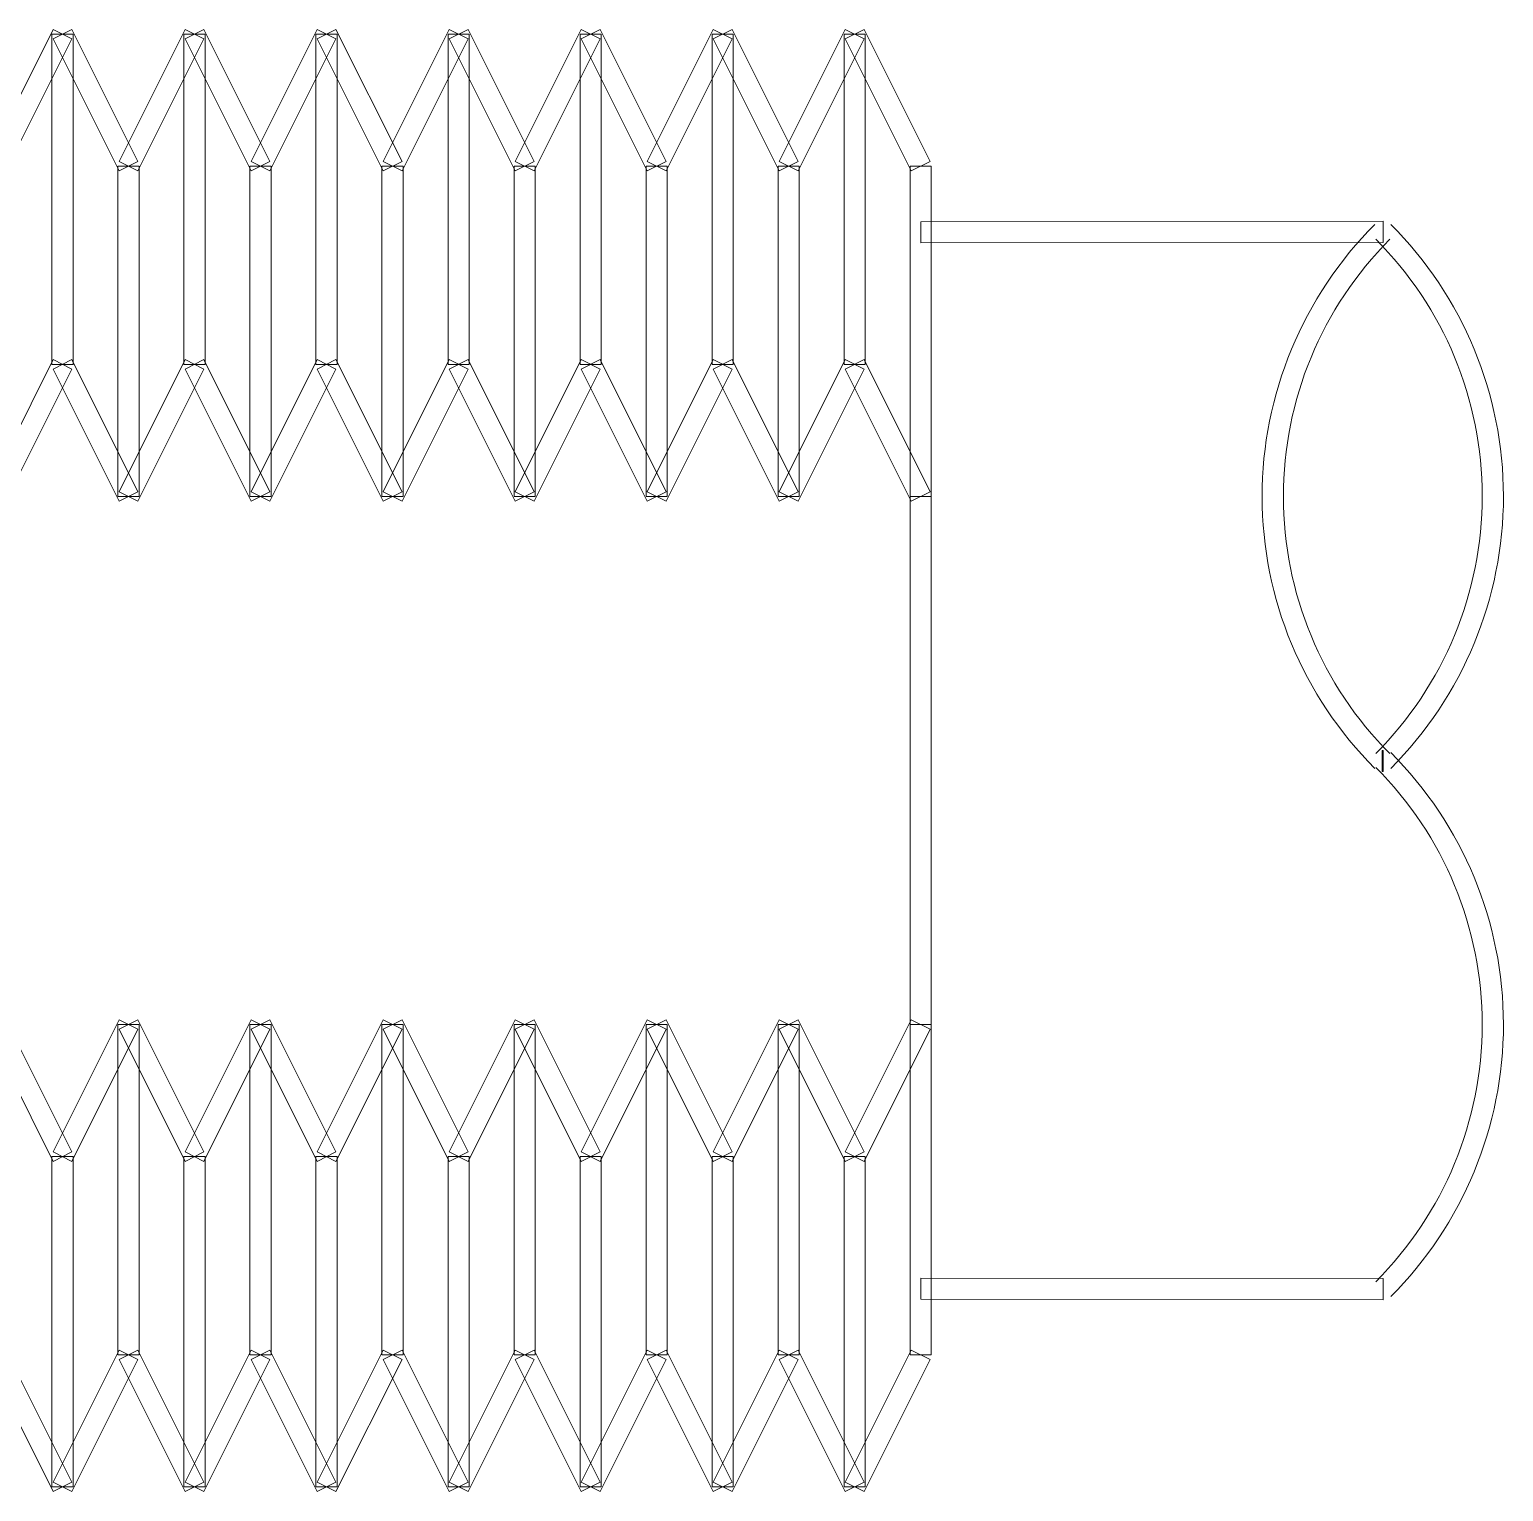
# Model space of a CAD drawing. Header units: millimetres. Extents: x -69 to 39, y -9 to 54.
# Drawn here: x 24.9 to 39.08, y -1.63 to 12.43 of the extents above; entities that cross this region are included whole.
import ezdxf

# ---------------------------------------------------------------- set-up
doc = ezdxf.new("R2010")
doc.units = ezdxf.units.MM
doc.header["$MEASUREMENT"] = 0
doc.layers.add('PG_SILKSCREEN_TOP', color=7, linetype='Continuous')

msp = doc.modelspace()

# ---------------------------------------------------------------- linework, layer by layer
at = {"layer": 'PG_SILKSCREEN_TOP', "lineweight": 9}
for points, knots in [([(24.6774, 11.0701), (24.6774, 11.0701), (24.4956, 11.161), (24.4956, 11.161), (24.4956, 11.161), (24.4956, 11.161), (25.1306, 12.431), (25.1306, 12.431), (25.1306, 12.431), (25.1306, 12.431), (25.3124, 12.3401), (25.3124, 12.3401), (25.3124, 12.3401), (25.3124, 12.3401), (24.6774, 11.0701), (24.6774, 11.0701)], [0, 0, 0, 0, 0.25, 0.25, 0.25, 0.25, 0.5, 0.5, 0.5, 0.5, 0.75, 0.75, 0.75, 0.75, 1, 1, 1, 1]), ([(25.3231, 9.2105), (25.3231, 9.2105), (25.1199, 9.2105), (25.1199, 9.2105), (25.1199, 9.2105), (25.1199, 9.2105), (25.1199, 12.3855), (25.1199, 12.3855), (25.1199, 12.3855), (25.1199, 12.3855), (25.3231, 12.3855), (25.3231, 12.3855), (25.3231, 12.3855), (25.3231, 12.3855), (25.3231, 9.2105), (25.3231, 9.2105)], [0, 0, 0, 0, 0.25, 0.25, 0.25, 0.25, 0.5, 0.5, 0.5, 0.5, 0.75, 0.75, 0.75, 0.75, 1, 1, 1, 1]), ([(25.1306, 12.3401), (25.1306, 12.3401), (25.3124, 12.431), (25.3124, 12.431), (25.3124, 12.431), (25.3124, 12.431), (25.9474, 11.161), (25.9474, 11.161), (25.9474, 11.161), (25.9474, 11.161), (25.7656, 11.0701), (25.7656, 11.0701), (25.7656, 11.0701), (25.7656, 11.0701), (25.1306, 12.3401), (25.1306, 12.3401)], [0, 0, 0, 0, 0.25, 0.25, 0.25, 0.25, 0.5, 0.5, 0.5, 0.5, 0.75, 0.75, 0.75, 0.75, 1, 1, 1, 1]), ([(25.9474, 11.0701), (25.9474, 11.0701), (25.7656, 11.161), (25.7656, 11.161), (25.7656, 11.161), (25.7656, 11.161), (26.4006, 12.431), (26.4006, 12.431), (26.4006, 12.431), (26.4006, 12.431), (26.5824, 12.3401), (26.5824, 12.3401), (26.5824, 12.3401), (26.5824, 12.3401), (25.9474, 11.0701), (25.9474, 11.0701)], [0, 0, 0, 0, 0.25, 0.25, 0.25, 0.25, 0.5, 0.5, 0.5, 0.5, 0.75, 0.75, 0.75, 0.75, 1, 1, 1, 1]), ([(26.5931, 9.2105), (26.5931, 9.2105), (26.3899, 9.2105), (26.3899, 9.2105), (26.3899, 9.2105), (26.3899, 9.2105), (26.3899, 12.3855), (26.3899, 12.3855), (26.3899, 12.3855), (26.3899, 12.3855), (26.5931, 12.3855), (26.5931, 12.3855), (26.5931, 12.3855), (26.5931, 12.3855), (26.5931, 9.2105), (26.5931, 9.2105)], [0, 0, 0, 0, 0.25, 0.25, 0.25, 0.25, 0.5, 0.5, 0.5, 0.5, 0.75, 0.75, 0.75, 0.75, 1, 1, 1, 1]), ([(26.4006, 12.3401), (26.4006, 12.3401), (26.5824, 12.431), (26.5824, 12.431), (26.5824, 12.431), (26.5824, 12.431), (27.2174, 11.161), (27.2174, 11.161), (27.2174, 11.161), (27.2174, 11.161), (27.0356, 11.0701), (27.0356, 11.0701), (27.0356, 11.0701), (27.0356, 11.0701), (26.4006, 12.3401), (26.4006, 12.3401)], [0, 0, 0, 0, 0.25, 0.25, 0.25, 0.25, 0.5, 0.5, 0.5, 0.5, 0.75, 0.75, 0.75, 0.75, 1, 1, 1, 1]), ([(27.6706, 12.431), (27.6706, 12.431), (27.8524, 12.3401), (27.8524, 12.3401), (27.8524, 12.3401), (27.8524, 12.3401), (27.2174, 11.0701), (27.2174, 11.0701), (27.2174, 11.0701), (27.2174, 11.0701), (27.0356, 11.161), (27.0356, 11.161), (27.0356, 11.161), (27.0356, 11.161), (27.6706, 12.431), (27.6706, 12.431)], [0, 0, 0, 0, 0.25, 0.25, 0.25, 0.25, 0.5, 0.5, 0.5, 0.5, 0.75, 0.75, 0.75, 0.75, 1, 1, 1, 1]), ([(27.6599, 12.3855), (27.6599, 12.3855), (27.8631, 12.3855), (27.8631, 12.3855), (27.8631, 12.3855), (27.8631, 12.3855), (27.8631, 9.2105), (27.8631, 9.2105), (27.8631, 9.2105), (27.8631, 9.2105), (27.6599, 9.2105), (27.6599, 9.2105), (27.6599, 9.2105), (27.6599, 9.2105), (27.6599, 12.3855), (27.6599, 12.3855)], [0, 0, 0, 0, 0.25, 0.25, 0.25, 0.25, 0.5, 0.5, 0.5, 0.5, 0.75, 0.75, 0.75, 0.75, 1, 1, 1, 1]), ([(28.4874, 11.161), (28.4874, 11.161), (28.3056, 11.0701), (28.3056, 11.0701), (28.3056, 11.0701), (28.3056, 11.0701), (27.6706, 12.3401), (27.6706, 12.3401), (27.6706, 12.3401), (27.6706, 12.3401), (27.8524, 12.431), (27.8524, 12.431), (27.8524, 12.431), (27.8524, 12.431), (28.4874, 11.161), (28.4874, 11.161)], [0, 0, 0, 0, 0.25, 0.25, 0.25, 0.25, 0.5, 0.5, 0.5, 0.5, 0.75, 0.75, 0.75, 0.75, 1, 1, 1, 1]), ([(28.4874, 11.0701), (28.4874, 11.0701), (28.3056, 11.161), (28.3056, 11.161), (28.3056, 11.161), (28.3056, 11.161), (28.9406, 12.431), (28.9406, 12.431), (28.9406, 12.431), (28.9406, 12.431), (29.1224, 12.3401), (29.1224, 12.3401), (29.1224, 12.3401), (29.1224, 12.3401), (28.4874, 11.0701), (28.4874, 11.0701)], [0, 0, 0, 0, 0.25, 0.25, 0.25, 0.25, 0.5, 0.5, 0.5, 0.5, 0.75, 0.75, 0.75, 0.75, 1, 1, 1, 1]), ([(28.9299, 12.3855), (28.9299, 12.3855), (29.1331, 12.3855), (29.1331, 12.3855), (29.1331, 12.3855), (29.1331, 12.3855), (29.1331, 9.2105), (29.1331, 9.2105), (29.1331, 9.2105), (29.1331, 9.2105), (28.9299, 9.2105), (28.9299, 9.2105), (28.9299, 9.2105), (28.9299, 9.2105), (28.9299, 12.3855), (28.9299, 12.3855)], [0, 0, 0, 0, 0.25, 0.25, 0.25, 0.25, 0.5, 0.5, 0.5, 0.5, 0.75, 0.75, 0.75, 0.75, 1, 1, 1, 1]), ([(28.9406, 12.3401), (28.9406, 12.3401), (29.1224, 12.431), (29.1224, 12.431), (29.1224, 12.431), (29.1224, 12.431), (29.7574, 11.161), (29.7574, 11.161), (29.7574, 11.161), (29.7574, 11.161), (29.5756, 11.0701), (29.5756, 11.0701), (29.5756, 11.0701), (29.5756, 11.0701), (28.9406, 12.3401), (28.9406, 12.3401)], [0, 0, 0, 0, 0.25, 0.25, 0.25, 0.25, 0.5, 0.5, 0.5, 0.5, 0.75, 0.75, 0.75, 0.75, 1, 1, 1, 1]), ([(29.7574, 11.0701), (29.7574, 11.0701), (29.5756, 11.161), (29.5756, 11.161), (29.5756, 11.161), (29.5756, 11.161), (30.2106, 12.431), (30.2106, 12.431), (30.2106, 12.431), (30.2106, 12.431), (30.3924, 12.3401), (30.3924, 12.3401), (30.3924, 12.3401), (30.3924, 12.3401), (29.7574, 11.0701), (29.7574, 11.0701)], [0, 0, 0, 0, 0.25, 0.25, 0.25, 0.25, 0.5, 0.5, 0.5, 0.5, 0.75, 0.75, 0.75, 0.75, 1, 1, 1, 1]), ([(30.1999, 12.3855), (30.1999, 12.3855), (30.4031, 12.3855), (30.4031, 12.3855), (30.4031, 12.3855), (30.4031, 12.3855), (30.4031, 9.2105), (30.4031, 9.2105), (30.4031, 9.2105), (30.4031, 9.2105), (30.1999, 9.2105), (30.1999, 9.2105), (30.1999, 9.2105), (30.1999, 9.2105), (30.1999, 12.3855), (30.1999, 12.3855)], [0, 0, 0, 0, 0.25, 0.25, 0.25, 0.25, 0.5, 0.5, 0.5, 0.5, 0.75, 0.75, 0.75, 0.75, 1, 1, 1, 1]), ([(30.2106, 12.3401), (30.2106, 12.3401), (30.3924, 12.431), (30.3924, 12.431), (30.3924, 12.431), (30.3924, 12.431), (31.0274, 11.161), (31.0274, 11.161), (31.0274, 11.161), (31.0274, 11.161), (30.8456, 11.0701), (30.8456, 11.0701), (30.8456, 11.0701), (30.8456, 11.0701), (30.2106, 12.3401), (30.2106, 12.3401)], [0, 0, 0, 0, 0.25, 0.25, 0.25, 0.25, 0.5, 0.5, 0.5, 0.5, 0.75, 0.75, 0.75, 0.75, 1, 1, 1, 1]), ([(31.0274, 11.0701), (31.0274, 11.0701), (30.8456, 11.161), (30.8456, 11.161), (30.8456, 11.161), (30.8456, 11.161), (31.4806, 12.431), (31.4806, 12.431), (31.4806, 12.431), (31.4806, 12.431), (31.6624, 12.3401), (31.6624, 12.3401), (31.6624, 12.3401), (31.6624, 12.3401), (31.0274, 11.0701), (31.0274, 11.0701)], [0, 0, 0, 0, 0.25, 0.25, 0.25, 0.25, 0.5, 0.5, 0.5, 0.5, 0.75, 0.75, 0.75, 0.75, 1, 1, 1, 1]), ([(31.6731, 9.2105), (31.6731, 9.2105), (31.4699, 9.2105), (31.4699, 9.2105), (31.4699, 9.2105), (31.4699, 9.2105), (31.4699, 12.3855), (31.4699, 12.3855), (31.4699, 12.3855), (31.4699, 12.3855), (31.6731, 12.3855), (31.6731, 12.3855), (31.6731, 12.3855), (31.6731, 12.3855), (31.6731, 9.2105), (31.6731, 9.2105)], [0, 0, 0, 0, 0.25, 0.25, 0.25, 0.25, 0.5, 0.5, 0.5, 0.5, 0.75, 0.75, 0.75, 0.75, 1, 1, 1, 1]), ([(31.4806, 12.3401), (31.4806, 12.3401), (31.6624, 12.431), (31.6624, 12.431), (31.6624, 12.431), (31.6624, 12.431), (32.2974, 11.161), (32.2974, 11.161), (32.2974, 11.161), (32.2974, 11.161), (32.1156, 11.0701), (32.1156, 11.0701), (32.1156, 11.0701), (32.1156, 11.0701), (31.4806, 12.3401), (31.4806, 12.3401)], [0, 0, 0, 0, 0.25, 0.25, 0.25, 0.25, 0.5, 0.5, 0.5, 0.5, 0.75, 0.75, 0.75, 0.75, 1, 1, 1, 1]), ([(32.7506, 12.431), (32.7506, 12.431), (32.9324, 12.3401), (32.9324, 12.3401), (32.9324, 12.3401), (32.9324, 12.3401), (32.2974, 11.0701), (32.2974, 11.0701), (32.2974, 11.0701), (32.2974, 11.0701), (32.1156, 11.161), (32.1156, 11.161), (32.1156, 11.161), (32.1156, 11.161), (32.7506, 12.431), (32.7506, 12.431)], [0, 0, 0, 0, 0.25, 0.25, 0.25, 0.25, 0.5, 0.5, 0.5, 0.5, 0.75, 0.75, 0.75, 0.75, 1, 1, 1, 1]), ([(32.7399, 12.3855), (32.7399, 12.3855), (32.9431, 12.3855), (32.9431, 12.3855), (32.9431, 12.3855), (32.9431, 12.3855), (32.9431, 9.2105), (32.9431, 9.2105), (32.9431, 9.2105), (32.9431, 9.2105), (32.7399, 9.2105), (32.7399, 9.2105), (32.7399, 9.2105), (32.7399, 9.2105), (32.7399, 12.3855), (32.7399, 12.3855)], [0, 0, 0, 0, 0.25, 0.25, 0.25, 0.25, 0.5, 0.5, 0.5, 0.5, 0.75, 0.75, 0.75, 0.75, 1, 1, 1, 1]), ([(33.5674, 11.161), (33.5674, 11.161), (33.3856, 11.0701), (33.3856, 11.0701), (33.3856, 11.0701), (33.3856, 11.0701), (32.7506, 12.3401), (32.7506, 12.3401), (32.7506, 12.3401), (32.7506, 12.3401), (32.9324, 12.431), (32.9324, 12.431), (32.9324, 12.431), (32.9324, 12.431), (33.5674, 11.161), (33.5674, 11.161)], [0, 0, 0, 0, 0.25, 0.25, 0.25, 0.25, 0.5, 0.5, 0.5, 0.5, 0.75, 0.75, 0.75, 0.75, 1, 1, 1, 1]), ([(25.7549, 11.1155), (25.7549, 11.1155), (25.9581, 11.1155), (25.9581, 11.1155), (25.9581, 11.1155), (25.9581, 11.1155), (25.9581, 7.9405), (25.9581, 7.9405), (25.9581, 7.9405), (25.9581, 7.9405), (25.7549, 7.9405), (25.7549, 7.9405), (25.7549, 7.9405), (25.7549, 7.9405), (25.7549, 11.1155), (25.7549, 11.1155)], [0, 0, 0, 0, 0.25, 0.25, 0.25, 0.25, 0.5, 0.5, 0.5, 0.5, 0.75, 0.75, 0.75, 0.75, 1, 1, 1, 1]), ([(27.0249, 11.1155), (27.0249, 11.1155), (27.2281, 11.1155), (27.2281, 11.1155), (27.2281, 11.1155), (27.2281, 11.1155), (27.2281, 7.9405), (27.2281, 7.9405), (27.2281, 7.9405), (27.2281, 7.9405), (27.0249, 7.9405), (27.0249, 7.9405), (27.0249, 7.9405), (27.0249, 7.9405), (27.0249, 11.1155), (27.0249, 11.1155)], [0, 0, 0, 0, 0.25, 0.25, 0.25, 0.25, 0.5, 0.5, 0.5, 0.5, 0.75, 0.75, 0.75, 0.75, 1, 1, 1, 1]), ([(28.4981, 7.9405), (28.4981, 7.9405), (28.2949, 7.9405), (28.2949, 7.9405), (28.2949, 7.9405), (28.2949, 7.9405), (28.2949, 11.1155), (28.2949, 11.1155), (28.2949, 11.1155), (28.2949, 11.1155), (28.4981, 11.1155), (28.4981, 11.1155), (28.4981, 11.1155), (28.4981, 11.1155), (28.4981, 7.9405), (28.4981, 7.9405)], [0, 0, 0, 0, 0.25, 0.25, 0.25, 0.25, 0.5, 0.5, 0.5, 0.5, 0.75, 0.75, 0.75, 0.75, 1, 1, 1, 1]), ([(29.7681, 7.9405), (29.7681, 7.9405), (29.5649, 7.9405), (29.5649, 7.9405), (29.5649, 7.9405), (29.5649, 7.9405), (29.5649, 11.1155), (29.5649, 11.1155), (29.5649, 11.1155), (29.5649, 11.1155), (29.7681, 11.1155), (29.7681, 11.1155), (29.7681, 11.1155), (29.7681, 11.1155), (29.7681, 7.9405), (29.7681, 7.9405)], [0, 0, 0, 0, 0.25, 0.25, 0.25, 0.25, 0.5, 0.5, 0.5, 0.5, 0.75, 0.75, 0.75, 0.75, 1, 1, 1, 1]), ([(30.8349, 11.1155), (30.8349, 11.1155), (31.0381, 11.1155), (31.0381, 11.1155), (31.0381, 11.1155), (31.0381, 11.1155), (31.0381, 7.9405), (31.0381, 7.9405), (31.0381, 7.9405), (31.0381, 7.9405), (30.8349, 7.9405), (30.8349, 7.9405), (30.8349, 7.9405), (30.8349, 7.9405), (30.8349, 11.1155), (30.8349, 11.1155)], [0, 0, 0, 0, 0.25, 0.25, 0.25, 0.25, 0.5, 0.5, 0.5, 0.5, 0.75, 0.75, 0.75, 0.75, 1, 1, 1, 1]), ([(32.1049, 11.1155), (32.1049, 11.1155), (32.3081, 11.1155), (32.3081, 11.1155), (32.3081, 11.1155), (32.3081, 11.1155), (32.3081, 7.9405), (32.3081, 7.9405), (32.3081, 7.9405), (32.3081, 7.9405), (32.1049, 7.9405), (32.1049, 7.9405), (32.1049, 7.9405), (32.1049, 7.9405), (32.1049, 11.1155), (32.1049, 11.1155)], [0, 0, 0, 0, 0.25, 0.25, 0.25, 0.25, 0.5, 0.5, 0.5, 0.5, 0.75, 0.75, 0.75, 0.75, 1, 1, 1, 1]), ([(33.5781, -0.3145), (33.5781, -0.3145), (33.3749, -0.3145), (33.3749, -0.3145), (33.3749, -0.3145), (33.3749, -0.3145), (33.3749, 11.1155), (33.3749, 11.1155), (33.3749, 11.1155), (33.3749, 11.1155), (33.5781, 11.1155), (33.5781, 11.1155), (33.5781, 11.1155), (33.5781, 11.1155), (33.5781, -0.3145), (33.5781, -0.3145)], [0, 0, 0, 0, 0.25, 0.25, 0.25, 0.25, 0.5, 0.5, 0.5, 0.5, 0.75, 0.75, 0.75, 0.75, 1, 1, 1, 1]), ([(33.5781, 7.9405), (33.5781, 7.9405), (33.3749, 7.9405), (33.3749, 7.9405), (33.3749, 7.9405), (33.3749, 7.9405), (33.3749, 11.1155), (33.3749, 11.1155), (33.3749, 11.1155), (33.3749, 11.1155), (33.5781, 11.1155), (33.5781, 11.1155), (33.5781, 11.1155), (33.5781, 11.1155), (33.5781, 7.9405), (33.5781, 7.9405)], [0, 0, 0, 0, 0.25, 0.25, 0.25, 0.25, 0.5, 0.5, 0.5, 0.5, 0.75, 0.75, 0.75, 0.75, 1, 1, 1, 1]), ([(37.9257, 10.5865), (37.9257, 10.5865), (37.9259, 10.3833), (37.9259, 10.3833), (37.9259, 10.3833), (37.9259, 10.3833), (33.4766, 10.3789), (33.4766, 10.3789), (33.4766, 10.3789), (33.4766, 10.3789), (33.4764, 10.5821), (33.4764, 10.5821), (33.4764, 10.5821), (33.4764, 10.5821), (37.9257, 10.5865), (37.9257, 10.5865)], [0, 0, 0, 0, 0.25, 0.25, 0.25, 0.25, 0.5, 0.5, 0.5, 0.5, 0.75, 0.75, 0.75, 0.75, 1, 1, 1, 1]), ([(37.8454, 5.3243), (37.1515, 6.0173), (36.7614, 6.9575), (36.7607, 7.9381), (36.7607, 7.9381), (36.7601, 8.9188), (37.1523, 9.8628), (37.8453, 10.5567)], [0, 0, 0, 0, 0.5, 0.5, 0.5, 0.5, 1, 1, 1, 1]), ([(37.9976, 10.5567), (38.6915, 9.8638), (39.0817, 8.9236), (39.0823, 7.9429), (39.0823, 7.9429), (39.0829, 6.9623), (38.6907, 6.0183), (37.9977, 5.3244)], [0, 0, 0, 0, 0.5, 0.5, 0.5, 0.5, 1, 1, 1, 1]), ([(37.9891, 10.4131), (37.3333, 9.7565), (36.9652, 8.8663), (36.9658, 7.9384), (36.9658, 7.9384), (36.9664, 7.0104), (37.3324, 6.1239), (37.989, 5.4681)], [0, 0, 0, 0, 0.5, 0.5, 0.5, 0.5, 1, 1, 1, 1]), ([(37.8539, 5.468), (38.5097, 6.1246), (38.8778, 7.0147), (38.8772, 7.9427), (38.8772, 7.9427), (38.8766, 8.8706), (38.5106, 9.7572), (37.854, 10.413)], [0, 0, 0, 0, 0.5, 0.5, 0.5, 0.5, 1, 1, 1, 1]), ([(24.6774, 7.8951), (24.6774, 7.8951), (24.4956, 7.986), (24.4956, 7.986), (24.4956, 7.986), (24.4956, 7.986), (25.1306, 9.256), (25.1306, 9.256), (25.1306, 9.256), (25.1306, 9.256), (25.3124, 9.1651), (25.3124, 9.1651), (25.3124, 9.1651), (25.3124, 9.1651), (24.6774, 7.8951), (24.6774, 7.8951)], [0, 0, 0, 0, 0.25, 0.25, 0.25, 0.25, 0.5, 0.5, 0.5, 0.5, 0.75, 0.75, 0.75, 0.75, 1, 1, 1, 1]), ([(25.1306, 9.1651), (25.1306, 9.1651), (25.3124, 9.256), (25.3124, 9.256), (25.3124, 9.256), (25.3124, 9.256), (25.9474, 7.986), (25.9474, 7.986), (25.9474, 7.986), (25.9474, 7.986), (25.7656, 7.8951), (25.7656, 7.8951), (25.7656, 7.8951), (25.7656, 7.8951), (25.1306, 9.1651), (25.1306, 9.1651)], [0, 0, 0, 0, 0.25, 0.25, 0.25, 0.25, 0.5, 0.5, 0.5, 0.5, 0.75, 0.75, 0.75, 0.75, 1, 1, 1, 1]), ([(25.9474, 7.8951), (25.9474, 7.8951), (25.7656, 7.986), (25.7656, 7.986), (25.7656, 7.986), (25.7656, 7.986), (26.4006, 9.256), (26.4006, 9.256), (26.4006, 9.256), (26.4006, 9.256), (26.5824, 9.1651), (26.5824, 9.1651), (26.5824, 9.1651), (26.5824, 9.1651), (25.9474, 7.8951), (25.9474, 7.8951)], [0, 0, 0, 0, 0.25, 0.25, 0.25, 0.25, 0.5, 0.5, 0.5, 0.5, 0.75, 0.75, 0.75, 0.75, 1, 1, 1, 1]), ([(26.4006, 9.1651), (26.4006, 9.1651), (26.5824, 9.256), (26.5824, 9.256), (26.5824, 9.256), (26.5824, 9.256), (27.2174, 7.986), (27.2174, 7.986), (27.2174, 7.986), (27.2174, 7.986), (27.0356, 7.8951), (27.0356, 7.8951), (27.0356, 7.8951), (27.0356, 7.8951), (26.4006, 9.1651), (26.4006, 9.1651)], [0, 0, 0, 0, 0.25, 0.25, 0.25, 0.25, 0.5, 0.5, 0.5, 0.5, 0.75, 0.75, 0.75, 0.75, 1, 1, 1, 1]), ([(27.2174, 7.8951), (27.2174, 7.8951), (27.0356, 7.986), (27.0356, 7.986), (27.0356, 7.986), (27.0356, 7.986), (27.6706, 9.256), (27.6706, 9.256), (27.6706, 9.256), (27.6706, 9.256), (27.8524, 9.1651), (27.8524, 9.1651), (27.8524, 9.1651), (27.8524, 9.1651), (27.2174, 7.8951), (27.2174, 7.8951)], [0, 0, 0, 0, 0.25, 0.25, 0.25, 0.25, 0.5, 0.5, 0.5, 0.5, 0.75, 0.75, 0.75, 0.75, 1, 1, 1, 1]), ([(27.6706, 9.1651), (27.6706, 9.1651), (27.8524, 9.256), (27.8524, 9.256), (27.8524, 9.256), (27.8524, 9.256), (28.4874, 7.986), (28.4874, 7.986), (28.4874, 7.986), (28.4874, 7.986), (28.3056, 7.8951), (28.3056, 7.8951), (28.3056, 7.8951), (28.3056, 7.8951), (27.6706, 9.1651), (27.6706, 9.1651)], [0, 0, 0, 0, 0.25, 0.25, 0.25, 0.25, 0.5, 0.5, 0.5, 0.5, 0.75, 0.75, 0.75, 0.75, 1, 1, 1, 1]), ([(28.4874, 7.8951), (28.4874, 7.8951), (28.3056, 7.986), (28.3056, 7.986), (28.3056, 7.986), (28.3056, 7.986), (28.9406, 9.256), (28.9406, 9.256), (28.9406, 9.256), (28.9406, 9.256), (29.1224, 9.1651), (29.1224, 9.1651), (29.1224, 9.1651), (29.1224, 9.1651), (28.4874, 7.8951), (28.4874, 7.8951)], [0, 0, 0, 0, 0.25, 0.25, 0.25, 0.25, 0.5, 0.5, 0.5, 0.5, 0.75, 0.75, 0.75, 0.75, 1, 1, 1, 1]), ([(28.9406, 9.1651), (28.9406, 9.1651), (29.1224, 9.256), (29.1224, 9.256), (29.1224, 9.256), (29.1224, 9.256), (29.7574, 7.986), (29.7574, 7.986), (29.7574, 7.986), (29.7574, 7.986), (29.5756, 7.8951), (29.5756, 7.8951), (29.5756, 7.8951), (29.5756, 7.8951), (28.9406, 9.1651), (28.9406, 9.1651)], [0, 0, 0, 0, 0.25, 0.25, 0.25, 0.25, 0.5, 0.5, 0.5, 0.5, 0.75, 0.75, 0.75, 0.75, 1, 1, 1, 1]), ([(30.2106, 9.256), (30.2106, 9.256), (30.3924, 9.1651), (30.3924, 9.1651), (30.3924, 9.1651), (30.3924, 9.1651), (29.7574, 7.8951), (29.7574, 7.8951), (29.7574, 7.8951), (29.7574, 7.8951), (29.5756, 7.986), (29.5756, 7.986), (29.5756, 7.986), (29.5756, 7.986), (30.2106, 9.256), (30.2106, 9.256)], [0, 0, 0, 0, 0.25, 0.25, 0.25, 0.25, 0.5, 0.5, 0.5, 0.5, 0.75, 0.75, 0.75, 0.75, 1, 1, 1, 1]), ([(30.2106, 9.1651), (30.2106, 9.1651), (30.3924, 9.256), (30.3924, 9.256), (30.3924, 9.256), (30.3924, 9.256), (31.0274, 7.986), (31.0274, 7.986), (31.0274, 7.986), (31.0274, 7.986), (30.8456, 7.8951), (30.8456, 7.8951), (30.8456, 7.8951), (30.8456, 7.8951), (30.2106, 9.1651), (30.2106, 9.1651)], [0, 0, 0, 0, 0.25, 0.25, 0.25, 0.25, 0.5, 0.5, 0.5, 0.5, 0.75, 0.75, 0.75, 0.75, 1, 1, 1, 1]), ([(31.0274, 7.8951), (31.0274, 7.8951), (30.8456, 7.986), (30.8456, 7.986), (30.8456, 7.986), (30.8456, 7.986), (31.4806, 9.256), (31.4806, 9.256), (31.4806, 9.256), (31.4806, 9.256), (31.6624, 9.1651), (31.6624, 9.1651), (31.6624, 9.1651), (31.6624, 9.1651), (31.0274, 7.8951), (31.0274, 7.8951)], [0, 0, 0, 0, 0.25, 0.25, 0.25, 0.25, 0.5, 0.5, 0.5, 0.5, 0.75, 0.75, 0.75, 0.75, 1, 1, 1, 1]), ([(31.4806, 9.1651), (31.4806, 9.1651), (31.6624, 9.256), (31.6624, 9.256), (31.6624, 9.256), (31.6624, 9.256), (32.2974, 7.986), (32.2974, 7.986), (32.2974, 7.986), (32.2974, 7.986), (32.1156, 7.8951), (32.1156, 7.8951), (32.1156, 7.8951), (32.1156, 7.8951), (31.4806, 9.1651), (31.4806, 9.1651)], [0, 0, 0, 0, 0.25, 0.25, 0.25, 0.25, 0.5, 0.5, 0.5, 0.5, 0.75, 0.75, 0.75, 0.75, 1, 1, 1, 1]), ([(32.2974, 7.8951), (32.2974, 7.8951), (32.1156, 7.986), (32.1156, 7.986), (32.1156, 7.986), (32.1156, 7.986), (32.7506, 9.256), (32.7506, 9.256), (32.7506, 9.256), (32.7506, 9.256), (32.9324, 9.1651), (32.9324, 9.1651), (32.9324, 9.1651), (32.9324, 9.1651), (32.2974, 7.8951), (32.2974, 7.8951)], [0, 0, 0, 0, 0.25, 0.25, 0.25, 0.25, 0.5, 0.5, 0.5, 0.5, 0.75, 0.75, 0.75, 0.75, 1, 1, 1, 1]), ([(32.7506, 9.1651), (32.7506, 9.1651), (32.9324, 9.256), (32.9324, 9.256), (32.9324, 9.256), (32.9324, 9.256), (33.5674, 7.986), (33.5674, 7.986), (33.5674, 7.986), (33.5674, 7.986), (33.3856, 7.8951), (33.3856, 7.8951), (33.3856, 7.8951), (33.3856, 7.8951), (32.7506, 9.1651), (32.7506, 9.1651)], [0, 0, 0, 0, 0.25, 0.25, 0.25, 0.25, 0.5, 0.5, 0.5, 0.5, 0.75, 0.75, 0.75, 0.75, 1, 1, 1, 1]), ([(37.9172, 5.2946), (37.9172, 5.2946), (37.9172, 5.4978), (37.9172, 5.4978), (37.9172, 5.4978), (37.9172, 5.4978), (37.9258, 5.4978), (37.9258, 5.4978), (37.9258, 5.4978), (37.9258, 5.4978), (37.9258, 5.2946), (37.9258, 5.2946), (37.9258, 5.2946), (37.9258, 5.2946), (37.9172, 5.2946), (37.9172, 5.2946)], [0, 0, 0, 0, 0.25, 0.25, 0.25, 0.25, 0.5, 0.5, 0.5, 0.5, 0.75, 0.75, 0.75, 0.75, 1, 1, 1, 1]), ([(37.9976, 5.4767), (38.6915, 4.7838), (39.0817, 3.8436), (39.0823, 2.8629), (39.0823, 2.8629), (39.0829, 1.8823), (38.6907, 0.9383), (37.9977, 0.2444)], [0, 0, 0, 0, 0.5, 0.5, 0.5, 0.5, 1, 1, 1, 1]), ([(37.8539, 0.388), (38.5097, 1.0446), (38.8778, 1.9347), (38.8772, 2.8627), (38.8772, 2.8627), (38.8766, 3.7906), (38.5106, 4.6772), (37.854, 5.333)], [0, 0, 0, 0, 0.5, 0.5, 0.5, 0.5, 1, 1, 1, 1]), ([(25.3124, 1.636), (25.3124, 1.636), (25.1306, 1.5451), (25.1306, 1.5451), (25.1306, 1.5451), (25.1306, 1.5451), (24.4956, 2.8151), (24.4956, 2.8151), (24.4956, 2.8151), (24.4956, 2.8151), (24.6774, 2.906), (24.6774, 2.906), (24.6774, 2.906), (24.6774, 2.906), (25.3124, 1.636), (25.3124, 1.636)], [0, 0, 0, 0, 0.25, 0.25, 0.25, 0.25, 0.5, 0.5, 0.5, 0.5, 0.75, 0.75, 0.75, 0.75, 1, 1, 1, 1]), ([(25.3124, 1.5451), (25.3124, 1.5451), (25.1306, 1.636), (25.1306, 1.636), (25.1306, 1.636), (25.1306, 1.636), (25.7656, 2.906), (25.7656, 2.906), (25.7656, 2.906), (25.7656, 2.906), (25.9474, 2.8151), (25.9474, 2.8151), (25.9474, 2.8151), (25.9474, 2.8151), (25.3124, 1.5451), (25.3124, 1.5451)], [0, 0, 0, 0, 0.25, 0.25, 0.25, 0.25, 0.5, 0.5, 0.5, 0.5, 0.75, 0.75, 0.75, 0.75, 1, 1, 1, 1]), ([(25.9581, -0.3145), (25.9581, -0.3145), (25.7549, -0.3145), (25.7549, -0.3145), (25.7549, -0.3145), (25.7549, -0.3145), (25.7549, 2.8605), (25.7549, 2.8605), (25.7549, 2.8605), (25.7549, 2.8605), (25.9581, 2.8605), (25.9581, 2.8605), (25.9581, 2.8605), (25.9581, 2.8605), (25.9581, -0.3145), (25.9581, -0.3145)], [0, 0, 0, 0, 0.25, 0.25, 0.25, 0.25, 0.5, 0.5, 0.5, 0.5, 0.75, 0.75, 0.75, 0.75, 1, 1, 1, 1]), ([(25.7656, 2.8151), (25.7656, 2.8151), (25.9474, 2.906), (25.9474, 2.906), (25.9474, 2.906), (25.9474, 2.906), (26.5824, 1.636), (26.5824, 1.636), (26.5824, 1.636), (26.5824, 1.636), (26.4006, 1.5451), (26.4006, 1.5451), (26.4006, 1.5451), (26.4006, 1.5451), (25.7656, 2.8151), (25.7656, 2.8151)], [0, 0, 0, 0, 0.25, 0.25, 0.25, 0.25, 0.5, 0.5, 0.5, 0.5, 0.75, 0.75, 0.75, 0.75, 1, 1, 1, 1]), ([(26.5824, 1.5451), (26.5824, 1.5451), (26.4006, 1.636), (26.4006, 1.636), (26.4006, 1.636), (26.4006, 1.636), (27.0356, 2.906), (27.0356, 2.906), (27.0356, 2.906), (27.0356, 2.906), (27.2174, 2.8151), (27.2174, 2.8151), (27.2174, 2.8151), (27.2174, 2.8151), (26.5824, 1.5451), (26.5824, 1.5451)], [0, 0, 0, 0, 0.25, 0.25, 0.25, 0.25, 0.5, 0.5, 0.5, 0.5, 0.75, 0.75, 0.75, 0.75, 1, 1, 1, 1]), ([(27.2281, -0.3145), (27.2281, -0.3145), (27.0249, -0.3145), (27.0249, -0.3145), (27.0249, -0.3145), (27.0249, -0.3145), (27.0249, 2.8605), (27.0249, 2.8605), (27.0249, 2.8605), (27.0249, 2.8605), (27.2281, 2.8605), (27.2281, 2.8605), (27.2281, 2.8605), (27.2281, 2.8605), (27.2281, -0.3145), (27.2281, -0.3145)], [0, 0, 0, 0, 0.25, 0.25, 0.25, 0.25, 0.5, 0.5, 0.5, 0.5, 0.75, 0.75, 0.75, 0.75, 1, 1, 1, 1]), ([(27.0356, 2.8151), (27.0356, 2.8151), (27.2174, 2.906), (27.2174, 2.906), (27.2174, 2.906), (27.2174, 2.906), (27.8524, 1.636), (27.8524, 1.636), (27.8524, 1.636), (27.8524, 1.636), (27.6706, 1.5451), (27.6706, 1.5451), (27.6706, 1.5451), (27.6706, 1.5451), (27.0356, 2.8151), (27.0356, 2.8151)], [0, 0, 0, 0, 0.25, 0.25, 0.25, 0.25, 0.5, 0.5, 0.5, 0.5, 0.75, 0.75, 0.75, 0.75, 1, 1, 1, 1]), ([(27.8524, 1.5451), (27.8524, 1.5451), (27.6706, 1.636), (27.6706, 1.636), (27.6706, 1.636), (27.6706, 1.636), (28.3056, 2.906), (28.3056, 2.906), (28.3056, 2.906), (28.3056, 2.906), (28.4874, 2.8151), (28.4874, 2.8151), (28.4874, 2.8151), (28.4874, 2.8151), (27.8524, 1.5451), (27.8524, 1.5451)], [0, 0, 0, 0, 0.25, 0.25, 0.25, 0.25, 0.5, 0.5, 0.5, 0.5, 0.75, 0.75, 0.75, 0.75, 1, 1, 1, 1]), ([(28.4981, -0.3145), (28.4981, -0.3145), (28.2949, -0.3145), (28.2949, -0.3145), (28.2949, -0.3145), (28.2949, -0.3145), (28.2949, 2.8605), (28.2949, 2.8605), (28.2949, 2.8605), (28.2949, 2.8605), (28.4981, 2.8605), (28.4981, 2.8605), (28.4981, 2.8605), (28.4981, 2.8605), (28.4981, -0.3145), (28.4981, -0.3145)], [0, 0, 0, 0, 0.25, 0.25, 0.25, 0.25, 0.5, 0.5, 0.5, 0.5, 0.75, 0.75, 0.75, 0.75, 1, 1, 1, 1]), ([(28.3056, 2.8151), (28.3056, 2.8151), (28.4874, 2.906), (28.4874, 2.906), (28.4874, 2.906), (28.4874, 2.906), (29.1224, 1.636), (29.1224, 1.636), (29.1224, 1.636), (29.1224, 1.636), (28.9406, 1.5451), (28.9406, 1.5451), (28.9406, 1.5451), (28.9406, 1.5451), (28.3056, 2.8151), (28.3056, 2.8151)], [0, 0, 0, 0, 0.25, 0.25, 0.25, 0.25, 0.5, 0.5, 0.5, 0.5, 0.75, 0.75, 0.75, 0.75, 1, 1, 1, 1]), ([(29.1224, 1.5451), (29.1224, 1.5451), (28.9406, 1.636), (28.9406, 1.636), (28.9406, 1.636), (28.9406, 1.636), (29.5756, 2.906), (29.5756, 2.906), (29.5756, 2.906), (29.5756, 2.906), (29.7574, 2.8151), (29.7574, 2.8151), (29.7574, 2.8151), (29.7574, 2.8151), (29.1224, 1.5451), (29.1224, 1.5451)], [0, 0, 0, 0, 0.25, 0.25, 0.25, 0.25, 0.5, 0.5, 0.5, 0.5, 0.75, 0.75, 0.75, 0.75, 1, 1, 1, 1]), ([(29.5649, 2.8605), (29.5649, 2.8605), (29.7681, 2.8605), (29.7681, 2.8605), (29.7681, 2.8605), (29.7681, 2.8605), (29.7681, -0.3145), (29.7681, -0.3145), (29.7681, -0.3145), (29.7681, -0.3145), (29.5649, -0.3145), (29.5649, -0.3145), (29.5649, -0.3145), (29.5649, -0.3145), (29.5649, 2.8605), (29.5649, 2.8605)], [0, 0, 0, 0, 0.25, 0.25, 0.25, 0.25, 0.5, 0.5, 0.5, 0.5, 0.75, 0.75, 0.75, 0.75, 1, 1, 1, 1]), ([(29.5756, 2.8151), (29.5756, 2.8151), (29.7574, 2.906), (29.7574, 2.906), (29.7574, 2.906), (29.7574, 2.906), (30.3924, 1.636), (30.3924, 1.636), (30.3924, 1.636), (30.3924, 1.636), (30.2106, 1.5451), (30.2106, 1.5451), (30.2106, 1.5451), (30.2106, 1.5451), (29.5756, 2.8151), (29.5756, 2.8151)], [0, 0, 0, 0, 0.25, 0.25, 0.25, 0.25, 0.5, 0.5, 0.5, 0.5, 0.75, 0.75, 0.75, 0.75, 1, 1, 1, 1]), ([(30.3924, 1.5451), (30.3924, 1.5451), (30.2106, 1.636), (30.2106, 1.636), (30.2106, 1.636), (30.2106, 1.636), (30.8456, 2.906), (30.8456, 2.906), (30.8456, 2.906), (30.8456, 2.906), (31.0274, 2.8151), (31.0274, 2.8151), (31.0274, 2.8151), (31.0274, 2.8151), (30.3924, 1.5451), (30.3924, 1.5451)], [0, 0, 0, 0, 0.25, 0.25, 0.25, 0.25, 0.5, 0.5, 0.5, 0.5, 0.75, 0.75, 0.75, 0.75, 1, 1, 1, 1]), ([(31.0381, -0.3145), (31.0381, -0.3145), (30.8349, -0.3145), (30.8349, -0.3145), (30.8349, -0.3145), (30.8349, -0.3145), (30.8349, 2.8605), (30.8349, 2.8605), (30.8349, 2.8605), (30.8349, 2.8605), (31.0381, 2.8605), (31.0381, 2.8605), (31.0381, 2.8605), (31.0381, 2.8605), (31.0381, -0.3145), (31.0381, -0.3145)], [0, 0, 0, 0, 0.25, 0.25, 0.25, 0.25, 0.5, 0.5, 0.5, 0.5, 0.75, 0.75, 0.75, 0.75, 1, 1, 1, 1]), ([(30.8456, 2.8151), (30.8456, 2.8151), (31.0274, 2.906), (31.0274, 2.906), (31.0274, 2.906), (31.0274, 2.906), (31.6624, 1.636), (31.6624, 1.636), (31.6624, 1.636), (31.6624, 1.636), (31.4806, 1.5451), (31.4806, 1.5451), (31.4806, 1.5451), (31.4806, 1.5451), (30.8456, 2.8151), (30.8456, 2.8151)], [0, 0, 0, 0, 0.25, 0.25, 0.25, 0.25, 0.5, 0.5, 0.5, 0.5, 0.75, 0.75, 0.75, 0.75, 1, 1, 1, 1]), ([(31.6624, 1.5451), (31.6624, 1.5451), (31.4806, 1.636), (31.4806, 1.636), (31.4806, 1.636), (31.4806, 1.636), (32.1156, 2.906), (32.1156, 2.906), (32.1156, 2.906), (32.1156, 2.906), (32.2974, 2.8151), (32.2974, 2.8151), (32.2974, 2.8151), (32.2974, 2.8151), (31.6624, 1.5451), (31.6624, 1.5451)], [0, 0, 0, 0, 0.25, 0.25, 0.25, 0.25, 0.5, 0.5, 0.5, 0.5, 0.75, 0.75, 0.75, 0.75, 1, 1, 1, 1]), ([(32.3081, -0.3145), (32.3081, -0.3145), (32.1049, -0.3145), (32.1049, -0.3145), (32.1049, -0.3145), (32.1049, -0.3145), (32.1049, 2.8605), (32.1049, 2.8605), (32.1049, 2.8605), (32.1049, 2.8605), (32.3081, 2.8605), (32.3081, 2.8605), (32.3081, 2.8605), (32.3081, 2.8605), (32.3081, -0.3145), (32.3081, -0.3145)], [0, 0, 0, 0, 0.25, 0.25, 0.25, 0.25, 0.5, 0.5, 0.5, 0.5, 0.75, 0.75, 0.75, 0.75, 1, 1, 1, 1]), ([(32.1156, 2.8151), (32.1156, 2.8151), (32.2974, 2.906), (32.2974, 2.906), (32.2974, 2.906), (32.2974, 2.906), (32.9324, 1.636), (32.9324, 1.636), (32.9324, 1.636), (32.9324, 1.636), (32.7506, 1.5451), (32.7506, 1.5451), (32.7506, 1.5451), (32.7506, 1.5451), (32.1156, 2.8151), (32.1156, 2.8151)], [0, 0, 0, 0, 0.25, 0.25, 0.25, 0.25, 0.5, 0.5, 0.5, 0.5, 0.75, 0.75, 0.75, 0.75, 1, 1, 1, 1]), ([(32.9324, 1.5451), (32.9324, 1.5451), (32.7506, 1.636), (32.7506, 1.636), (32.7506, 1.636), (32.7506, 1.636), (33.3856, 2.906), (33.3856, 2.906), (33.3856, 2.906), (33.3856, 2.906), (33.5674, 2.8151), (33.5674, 2.8151), (33.5674, 2.8151), (33.5674, 2.8151), (32.9324, 1.5451), (32.9324, 1.5451)], [0, 0, 0, 0, 0.25, 0.25, 0.25, 0.25, 0.5, 0.5, 0.5, 0.5, 0.75, 0.75, 0.75, 0.75, 1, 1, 1, 1]), ([(33.3749, 2.8605), (33.3749, 2.8605), (33.5781, 2.8605), (33.5781, 2.8605), (33.5781, 2.8605), (33.5781, 2.8605), (33.5781, -0.3145), (33.5781, -0.3145), (33.5781, -0.3145), (33.5781, -0.3145), (33.3749, -0.3145), (33.3749, -0.3145), (33.3749, -0.3145), (33.3749, -0.3145), (33.3749, 2.8605), (33.3749, 2.8605)], [0, 0, 0, 0, 0.25, 0.25, 0.25, 0.25, 0.5, 0.5, 0.5, 0.5, 0.75, 0.75, 0.75, 0.75, 1, 1, 1, 1]), ([(25.3231, -1.5845), (25.3231, -1.5845), (25.1199, -1.5845), (25.1199, -1.5845), (25.1199, -1.5845), (25.1199, -1.5845), (25.1199, 1.5905), (25.1199, 1.5905), (25.1199, 1.5905), (25.1199, 1.5905), (25.3231, 1.5905), (25.3231, 1.5905), (25.3231, 1.5905), (25.3231, 1.5905), (25.3231, -1.5845), (25.3231, -1.5845)], [0, 0, 0, 0, 0.25, 0.25, 0.25, 0.25, 0.5, 0.5, 0.5, 0.5, 0.75, 0.75, 0.75, 0.75, 1, 1, 1, 1]), ([(26.3899, 1.5905), (26.3899, 1.5905), (26.5931, 1.5905), (26.5931, 1.5905), (26.5931, 1.5905), (26.5931, 1.5905), (26.5931, -1.5845), (26.5931, -1.5845), (26.5931, -1.5845), (26.5931, -1.5845), (26.3899, -1.5845), (26.3899, -1.5845), (26.3899, -1.5845), (26.3899, -1.5845), (26.3899, 1.5905), (26.3899, 1.5905)], [0, 0, 0, 0, 0.25, 0.25, 0.25, 0.25, 0.5, 0.5, 0.5, 0.5, 0.75, 0.75, 0.75, 0.75, 1, 1, 1, 1]), ([(27.8631, -1.5845), (27.8631, -1.5845), (27.6599, -1.5845), (27.6599, -1.5845), (27.6599, -1.5845), (27.6599, -1.5845), (27.6599, 1.5905), (27.6599, 1.5905), (27.6599, 1.5905), (27.6599, 1.5905), (27.8631, 1.5905), (27.8631, 1.5905), (27.8631, 1.5905), (27.8631, 1.5905), (27.8631, -1.5845), (27.8631, -1.5845)], [0, 0, 0, 0, 0.25, 0.25, 0.25, 0.25, 0.5, 0.5, 0.5, 0.5, 0.75, 0.75, 0.75, 0.75, 1, 1, 1, 1]), ([(28.9299, 1.5905), (28.9299, 1.5905), (29.1331, 1.5905), (29.1331, 1.5905), (29.1331, 1.5905), (29.1331, 1.5905), (29.1331, -1.5845), (29.1331, -1.5845), (29.1331, -1.5845), (29.1331, -1.5845), (28.9299, -1.5845), (28.9299, -1.5845), (28.9299, -1.5845), (28.9299, -1.5845), (28.9299, 1.5905), (28.9299, 1.5905)], [0, 0, 0, 0, 0.25, 0.25, 0.25, 0.25, 0.5, 0.5, 0.5, 0.5, 0.75, 0.75, 0.75, 0.75, 1, 1, 1, 1]), ([(30.1999, 1.5905), (30.1999, 1.5905), (30.4031, 1.5905), (30.4031, 1.5905), (30.4031, 1.5905), (30.4031, 1.5905), (30.4031, -1.5845), (30.4031, -1.5845), (30.4031, -1.5845), (30.4031, -1.5845), (30.1999, -1.5845), (30.1999, -1.5845), (30.1999, -1.5845), (30.1999, -1.5845), (30.1999, 1.5905), (30.1999, 1.5905)], [0, 0, 0, 0, 0.25, 0.25, 0.25, 0.25, 0.5, 0.5, 0.5, 0.5, 0.75, 0.75, 0.75, 0.75, 1, 1, 1, 1]), ([(31.6731, -1.5845), (31.6731, -1.5845), (31.4699, -1.5845), (31.4699, -1.5845), (31.4699, -1.5845), (31.4699, -1.5845), (31.4699, 1.5905), (31.4699, 1.5905), (31.4699, 1.5905), (31.4699, 1.5905), (31.6731, 1.5905), (31.6731, 1.5905), (31.6731, 1.5905), (31.6731, 1.5905), (31.6731, -1.5845), (31.6731, -1.5845)], [0, 0, 0, 0, 0.25, 0.25, 0.25, 0.25, 0.5, 0.5, 0.5, 0.5, 0.75, 0.75, 0.75, 0.75, 1, 1, 1, 1]), ([(32.7399, 1.5905), (32.7399, 1.5905), (32.9431, 1.5905), (32.9431, 1.5905), (32.9431, 1.5905), (32.9431, 1.5905), (32.9431, -1.5845), (32.9431, -1.5845), (32.9431, -1.5845), (32.9431, -1.5845), (32.7399, -1.5845), (32.7399, -1.5845), (32.7399, -1.5845), (32.7399, -1.5845), (32.7399, 1.5905), (32.7399, 1.5905)], [0, 0, 0, 0, 0.25, 0.25, 0.25, 0.25, 0.5, 0.5, 0.5, 0.5, 0.75, 0.75, 0.75, 0.75, 1, 1, 1, 1]), ([(37.9259, 0.4178), (37.9259, 0.4178), (37.9257, 0.2146), (37.9257, 0.2146), (37.9257, 0.2146), (37.9257, 0.2146), (33.4764, 0.2189), (33.4764, 0.2189), (33.4764, 0.2189), (33.4764, 0.2189), (33.4766, 0.4221), (33.4766, 0.4221), (33.4766, 0.4221), (33.4766, 0.4221), (37.9259, 0.4178), (37.9259, 0.4178)], [0, 0, 0, 0, 0.25, 0.25, 0.25, 0.25, 0.5, 0.5, 0.5, 0.5, 0.75, 0.75, 0.75, 0.75, 1, 1, 1, 1]), ([(24.4956, -0.3599), (24.4956, -0.3599), (24.6774, -0.269), (24.6774, -0.269), (24.6774, -0.269), (24.6774, -0.269), (25.3124, -1.539), (25.3124, -1.539), (25.3124, -1.539), (25.3124, -1.539), (25.1306, -1.6299), (25.1306, -1.6299), (25.1306, -1.6299), (25.1306, -1.6299), (24.4956, -0.3599), (24.4956, -0.3599)], [0, 0, 0, 0, 0.25, 0.25, 0.25, 0.25, 0.5, 0.5, 0.5, 0.5, 0.75, 0.75, 0.75, 0.75, 1, 1, 1, 1]), ([(25.3124, -1.6299), (25.3124, -1.6299), (25.1306, -1.539), (25.1306, -1.539), (25.1306, -1.539), (25.1306, -1.539), (25.7656, -0.269), (25.7656, -0.269), (25.7656, -0.269), (25.7656, -0.269), (25.9474, -0.3599), (25.9474, -0.3599), (25.9474, -0.3599), (25.9474, -0.3599), (25.3124, -1.6299), (25.3124, -1.6299)], [0, 0, 0, 0, 0.25, 0.25, 0.25, 0.25, 0.5, 0.5, 0.5, 0.5, 0.75, 0.75, 0.75, 0.75, 1, 1, 1, 1]), ([(25.7656, -0.3599), (25.7656, -0.3599), (25.9474, -0.269), (25.9474, -0.269), (25.9474, -0.269), (25.9474, -0.269), (26.5824, -1.539), (26.5824, -1.539), (26.5824, -1.539), (26.5824, -1.539), (26.4006, -1.6299), (26.4006, -1.6299), (26.4006, -1.6299), (26.4006, -1.6299), (25.7656, -0.3599), (25.7656, -0.3599)], [0, 0, 0, 0, 0.25, 0.25, 0.25, 0.25, 0.5, 0.5, 0.5, 0.5, 0.75, 0.75, 0.75, 0.75, 1, 1, 1, 1]), ([(26.5824, -1.6299), (26.5824, -1.6299), (26.4006, -1.539), (26.4006, -1.539), (26.4006, -1.539), (26.4006, -1.539), (27.0356, -0.269), (27.0356, -0.269), (27.0356, -0.269), (27.0356, -0.269), (27.2174, -0.3599), (27.2174, -0.3599), (27.2174, -0.3599), (27.2174, -0.3599), (26.5824, -1.6299), (26.5824, -1.6299)], [0, 0, 0, 0, 0.25, 0.25, 0.25, 0.25, 0.5, 0.5, 0.5, 0.5, 0.75, 0.75, 0.75, 0.75, 1, 1, 1, 1]), ([(27.0356, -0.3599), (27.0356, -0.3599), (27.2174, -0.269), (27.2174, -0.269), (27.2174, -0.269), (27.2174, -0.269), (27.8524, -1.539), (27.8524, -1.539), (27.8524, -1.539), (27.8524, -1.539), (27.6706, -1.6299), (27.6706, -1.6299), (27.6706, -1.6299), (27.6706, -1.6299), (27.0356, -0.3599), (27.0356, -0.3599)], [0, 0, 0, 0, 0.25, 0.25, 0.25, 0.25, 0.5, 0.5, 0.5, 0.5, 0.75, 0.75, 0.75, 0.75, 1, 1, 1, 1]), ([(27.8524, -1.6299), (27.8524, -1.6299), (27.6706, -1.539), (27.6706, -1.539), (27.6706, -1.539), (27.6706, -1.539), (28.3056, -0.269), (28.3056, -0.269), (28.3056, -0.269), (28.3056, -0.269), (28.4874, -0.3599), (28.4874, -0.3599), (28.4874, -0.3599), (28.4874, -0.3599), (27.8524, -1.6299), (27.8524, -1.6299)], [0, 0, 0, 0, 0.25, 0.25, 0.25, 0.25, 0.5, 0.5, 0.5, 0.5, 0.75, 0.75, 0.75, 0.75, 1, 1, 1, 1]), ([(28.3056, -0.3599), (28.3056, -0.3599), (28.4874, -0.269), (28.4874, -0.269), (28.4874, -0.269), (28.4874, -0.269), (29.1224, -1.539), (29.1224, -1.539), (29.1224, -1.539), (29.1224, -1.539), (28.9406, -1.6299), (28.9406, -1.6299), (28.9406, -1.6299), (28.9406, -1.6299), (28.3056, -0.3599), (28.3056, -0.3599)], [0, 0, 0, 0, 0.25, 0.25, 0.25, 0.25, 0.5, 0.5, 0.5, 0.5, 0.75, 0.75, 0.75, 0.75, 1, 1, 1, 1]), ([(29.1224, -1.6299), (29.1224, -1.6299), (28.9406, -1.539), (28.9406, -1.539), (28.9406, -1.539), (28.9406, -1.539), (29.5756, -0.269), (29.5756, -0.269), (29.5756, -0.269), (29.5756, -0.269), (29.7574, -0.3599), (29.7574, -0.3599), (29.7574, -0.3599), (29.7574, -0.3599), (29.1224, -1.6299), (29.1224, -1.6299)], [0, 0, 0, 0, 0.25, 0.25, 0.25, 0.25, 0.5, 0.5, 0.5, 0.5, 0.75, 0.75, 0.75, 0.75, 1, 1, 1, 1]), ([(29.5756, -0.3599), (29.5756, -0.3599), (29.7574, -0.269), (29.7574, -0.269), (29.7574, -0.269), (29.7574, -0.269), (30.3924, -1.539), (30.3924, -1.539), (30.3924, -1.539), (30.3924, -1.539), (30.2106, -1.6299), (30.2106, -1.6299), (30.2106, -1.6299), (30.2106, -1.6299), (29.5756, -0.3599), (29.5756, -0.3599)], [0, 0, 0, 0, 0.25, 0.25, 0.25, 0.25, 0.5, 0.5, 0.5, 0.5, 0.75, 0.75, 0.75, 0.75, 1, 1, 1, 1]), ([(30.3924, -1.6299), (30.3924, -1.6299), (30.2106, -1.539), (30.2106, -1.539), (30.2106, -1.539), (30.2106, -1.539), (30.8456, -0.269), (30.8456, -0.269), (30.8456, -0.269), (30.8456, -0.269), (31.0274, -0.3599), (31.0274, -0.3599), (31.0274, -0.3599), (31.0274, -0.3599), (30.3924, -1.6299), (30.3924, -1.6299)], [0, 0, 0, 0, 0.25, 0.25, 0.25, 0.25, 0.5, 0.5, 0.5, 0.5, 0.75, 0.75, 0.75, 0.75, 1, 1, 1, 1]), ([(30.8456, -0.3599), (30.8456, -0.3599), (31.0274, -0.269), (31.0274, -0.269), (31.0274, -0.269), (31.0274, -0.269), (31.6624, -1.539), (31.6624, -1.539), (31.6624, -1.539), (31.6624, -1.539), (31.4806, -1.6299), (31.4806, -1.6299), (31.4806, -1.6299), (31.4806, -1.6299), (30.8456, -0.3599), (30.8456, -0.3599)], [0, 0, 0, 0, 0.25, 0.25, 0.25, 0.25, 0.5, 0.5, 0.5, 0.5, 0.75, 0.75, 0.75, 0.75, 1, 1, 1, 1]), ([(31.6624, -1.6299), (31.6624, -1.6299), (31.4806, -1.539), (31.4806, -1.539), (31.4806, -1.539), (31.4806, -1.539), (32.1156, -0.269), (32.1156, -0.269), (32.1156, -0.269), (32.1156, -0.269), (32.2974, -0.3599), (32.2974, -0.3599), (32.2974, -0.3599), (32.2974, -0.3599), (31.6624, -1.6299), (31.6624, -1.6299)], [0, 0, 0, 0, 0.25, 0.25, 0.25, 0.25, 0.5, 0.5, 0.5, 0.5, 0.75, 0.75, 0.75, 0.75, 1, 1, 1, 1]), ([(32.9324, -1.539), (32.9324, -1.539), (32.7506, -1.6299), (32.7506, -1.6299), (32.7506, -1.6299), (32.7506, -1.6299), (32.1156, -0.3599), (32.1156, -0.3599), (32.1156, -0.3599), (32.1156, -0.3599), (32.2974, -0.269), (32.2974, -0.269), (32.2974, -0.269), (32.2974, -0.269), (32.9324, -1.539), (32.9324, -1.539)], [0, 0, 0, 0, 0.25, 0.25, 0.25, 0.25, 0.5, 0.5, 0.5, 0.5, 0.75, 0.75, 0.75, 0.75, 1, 1, 1, 1]), ([(33.3856, -0.269), (33.3856, -0.269), (33.5674, -0.3599), (33.5674, -0.3599), (33.5674, -0.3599), (33.5674, -0.3599), (32.9324, -1.6299), (32.9324, -1.6299), (32.9324, -1.6299), (32.9324, -1.6299), (32.7506, -1.539), (32.7506, -1.539), (32.7506, -1.539), (32.7506, -1.539), (33.3856, -0.269), (33.3856, -0.269)], [0, 0, 0, 0, 0.25, 0.25, 0.25, 0.25, 0.5, 0.5, 0.5, 0.5, 0.75, 0.75, 0.75, 0.75, 1, 1, 1, 1])]:
    msp.add_open_spline(points, degree=3, knots=knots, dxfattribs=at)

doc.saveas('drawing.dxf')
